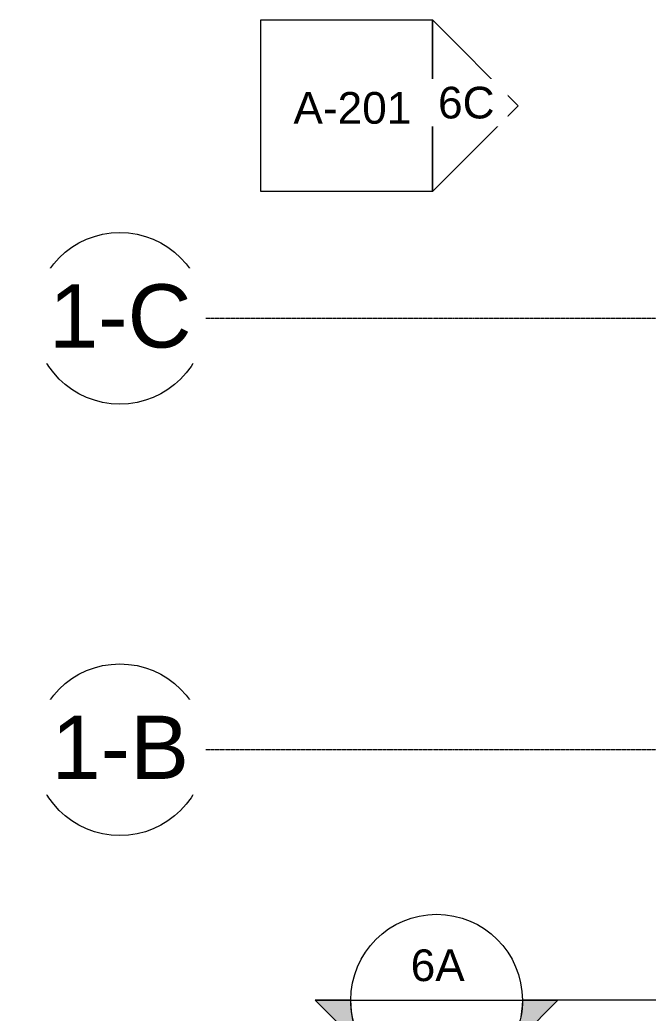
# Model space of a CAD drawing. Header units: inches. Extents: x 21035 to 27089, y -23277 to -20247.
# Drawn here: x 21575 to 21926, y -22256 to -21701 of the extents above; entities that cross this region are included whole.
import ezdxf

# ---------------------------------------------------------------- set-up
doc = ezdxf.new("R2010")
doc.units = ezdxf.units.IN
doc.header["$MEASUREMENT"] = 0
doc.linetypes.add('Grid Line 1_2_', pattern=[0.875, 0.5, -0.125, 0.125, -0.125])
for name, color, linetype, lineweight in [('G-ANNO-SYMB', 111, 'Continuous', 9), ('S-GRID', 1, 'Continuous', 9), ('S-GRID-IDEN', 1, 'Continuous', 9)]:
    doc.layers.add(name, color=color, linetype=linetype, lineweight=lineweight)
doc.styles.add('Arial', font='arial.ttf', dxfattribs={"height": 35.407186})
doc.styles.add('Arial_1', font='arial.ttf', dxfattribs={"height": 17.703593})

# ---------------------------------------------------------------- blocks, each defined once
blk = doc.blocks.new('Grid - Grid Head - Circle-14747-RCP - First Floor')
at = {"layer": 'S-GRID-IDEN'}
blk.add_circle((0, 0), 0.25, dxfattribs=at)
blk = doc.blocks.new('Section - Section Head - Filled-1526-RCP - First Floor')
at = {"layer": 'G-ANNO-SYMB'}
h = blk.add_hatch(color=256, dxfattribs=at)
edge = h.paths.add_edge_path(flags=0)
edge.add_line((-0.4268, 0.1768), (-0.25, 0.3536))
edge.add_line((-0.25, 0.3536), (-0.25, 0.25))
edge.add_arc((-0.25, 0), 0.25, 90, 135)
h = blk.add_hatch(color=256, dxfattribs=at)
edge = h.paths.add_edge_path(flags=0)
edge.add_arc((-0.25, 0), 0.25, 45, 90)
edge.add_line((-0.25, 0.25), (-0.25, 0.3536))
edge.add_line((-0.25, 0.3536), (-0.0732, 0.1768))
h = blk.add_hatch(color=256, dxfattribs=at)
edge = h.paths.add_edge_path(flags=0)
edge.add_arc((-0.25, 0), 0.2503, 137.9216, 180)
edge.add_line((-0.5003, 0), (-0.6036, 0))
edge.add_line((-0.6036, 0), (-0.4358, 0.1678))
h = blk.add_hatch(color=256, dxfattribs=at)
edge = h.paths.add_edge_path(flags=0)
edge.add_line((-0.0642, 0.1678), (0.1036, 0))
edge.add_line((0.1036, 0), (0.0003, 0))
edge.add_arc((-0.25, 0), 0.2503, 0, 42.0784)
for p, q in [((-0.25, 0.3536), (-0.6036, 0)), ((-0.25, 0.3536), (-0.4268, 0.1768)), ((-0.25, 0.3536), (0.1036, 0)), ((-0.25, 0.25), (-0.25, 0.3536)), ((-0.0732, 0.1768), (-0.25, 0.3536)), ((-0.25, 0.3536), (-0.25, 0.25)), ((-0.4358, 0.1678), (-0.6036, 0)), ((0.1036, 0), (-0.0642, 0.1678)), ((-0.6036, 0), (-0.5003, 0)), ((0.0003, 0), (0.1036, 0)), ((-0.5, 0), (-0.6036, 0)), ((0, 0), (0.1036, 0))]:
    blk.add_line(p, q, dxfattribs=at)
for radius, start, end in [(0.25, 360, 180), (0.25, 90, 135), (0.25, 45, 90), (0.2503, 137.9216, 180), (0.2503, 0, 42.0784), (0.25, 180, 360)]:
    blk.add_arc((-0.25, 0), radius, start, end, dxfattribs=at)
blk = doc.blocks.new('Elevation - Detail Number-93309-RCP - First Floor')
at = {"layer": 'G-ANNO-SYMB'}
for p, q in [((-0.25, -0.25), (-0.25, 0.25)), ((-0.25, 0.25), (0.25, 0.25)), ((0.25, 0.25), (0.25, -0.25)), ((0.25, -0.25), (-0.25, -0.25))]:
    blk.add_line(p, q, dxfattribs=at)
blk = doc.blocks.new('Elevation - Detail Number-93036-RCP - First Floor')
at = {"layer": 'G-ANNO-SYMB'}
for p, q in [((0, 0.25), (-0.25, 0)), ((0.25, 0), (0, 0.25)), ((-0.25, 0), (0.25, 0))]:
    blk.add_line(p, q, dxfattribs=at)

msp = doc.modelspace()

# ---------------------------------------------------------------- linework, layer by layer
at = {"layer": 'G-ANNO-SYMB'}
for p in [(21759.84063, -22248.83309), (26412.83534, -22248.83309)]:
    msp.add_line(p, (21855.84063, -22248.83309), dxfattribs=at)

# ---------------------------------------------------------------- block references
at = {"layer": 'G-ANNO-SYMB', "xscale": 191.9999999999999, "yscale": 191.9999999999999, "zscale": 191.9999999999999}
msp.add_blockref('Elevation - Detail Number-93309-RCP - First Floor', (21757.52774, -21748.61306), dxfattribs=at)
at = {"layer": 'G-ANNO-SYMB', "extrusion": (0, 0, -1), "xscale": 191.9999999999999, "yscale": 191.9999999999999, "zscale": 191.9999999999999, "rotation": 180}
msp.add_blockref('Section - Section Head - Filled-1526-RCP - First Floor', (-21855.84063, -22248.83309), dxfattribs=at)
at = {"layer": 'S-GRID-IDEN', "xscale": 191.9999999999999, "yscale": 191.9999999999999, "zscale": 191.9999999999999, "rotation": 89.9999999999998}
for p in [(21630.63847, -21867.55281), (21630.63847, -22108.80281)]:
    msp.add_blockref('Grid - Grid Head - Circle-14747-RCP - First Floor', p, dxfattribs=at)

# ---------------------------------------------------------------- texts
at = {"layer": 'G-ANNO-SYMB', "insert": (21808.45537, -22220.49484), "char_height": 17.703593, "width": 36.072, "attachment_point": 2, "line_spacing_factor": 0.938532, "style": 'Arial_1'}
msp.add_mtext('6A', dxfattribs=at)

# ---------------------------------------------------------------- next in the draw order: texts
at = {"layer": 'G-ANNO-SYMB', "insert": (21760.72288, -21740.98619), "char_height": 17.703593, "width": 78.624, "attachment_point": 2, "line_spacing_factor": 0.938532, "style": 'Arial_1', "bg_fill": 3, "box_fill_scale": 1.25, "bg_fill_color": 0, "bg_fill_transparency": 0}
msp.add_mtext('A-201', dxfattribs=at)
at = {"layer": 'S-GRID-IDEN', "char_height": 35.407186, "width": 85.104, "attachment_point": 2, "line_spacing_factor": 0.938532, "style": 'Arial', "bg_fill": 3, "box_fill_scale": 1.25, "bg_fill_color": 0, "bg_fill_transparency": 0}
for s, insert in [('3-5', (21630.83346, -21848.49331)), ('3-4', (21630.83346, -22089.74331))]:
    msp.add_mtext(s, dxfattribs=dict(at, insert=insert))

# ---------------------------------------------------------------- next in the draw order: linework, layer by layer
at = {"layer": 'S-GRID', "linetype": 'Grid Line 1_2_'}
for p, q in [((26557.32365, -21867.55281), (21678.63847, -21867.55281)), ((26557.32365, -22108.80281), (21678.63847, -22108.80281))]:
    msp.add_line(p, q, dxfattribs=at)

# ---------------------------------------------------------------- next in the draw order: block references
at = {"layer": 'G-ANNO-SYMB', "extrusion": (0, 0, -1), "xscale": 191.9999999999999, "yscale": 191.9999999999999, "zscale": 191.9999999999999, "rotation": 90.00000000002636}
msp.add_blockref('Elevation - Detail Number-93036-RCP - First Floor', (-21805.52774, -21748.61306), dxfattribs=at)
at = {"layer": 'S-GRID-IDEN', "xscale": 191.9999999999999, "yscale": 191.9999999999999, "zscale": 191.9999999999999, "rotation": 89.9999999999998}
for p in [(21630.63847, -21867.55281), (21630.63847, -22108.80281)]:
    msp.add_blockref('Grid - Grid Head - Circle-14747-RCP - First Floor', p, dxfattribs=at)

# ---------------------------------------------------------------- next in the draw order: texts
at = {"layer": 'G-ANNO-SYMB', "insert": (21824.43923, -21738.04272), "char_height": 17.703593, "width": 37.584, "attachment_point": 2, "line_spacing_factor": 0.938532, "style": 'Arial_1', "bg_fill": 3, "box_fill_scale": 1.25, "bg_fill_color": 0, "bg_fill_transparency": 0}
msp.add_mtext('6C', dxfattribs=at)
at = {"layer": 'S-GRID-IDEN', "char_height": 35.407186, "attachment_point": 2, "line_spacing_factor": 0.938532, "style": 'Arial', "bg_fill": 3, "box_fill_scale": 1.25, "bg_fill_color": 0, "bg_fill_transparency": 0}
for s, insert, width in [('1-C', (21630.83346, -21848.49331), 94.608), ('1-B', (21630.83346, -22089.74331), 91.584)]:
    msp.add_mtext(s, dxfattribs=dict(at, insert=insert, width=width))

# ---------------------------------------------------------------- next in the draw order: linework, layer by layer
at = {"layer": 'S-GRID', "linetype": 'Grid Line 1_2_'}
for p, q in [((26557.32365, -21867.55281), (21678.63847, -21867.55281)), ((26557.32365, -22108.80281), (21678.63847, -22108.80281))]:
    msp.add_line(p, q, dxfattribs=at)

doc.saveas('drawing.dxf')
